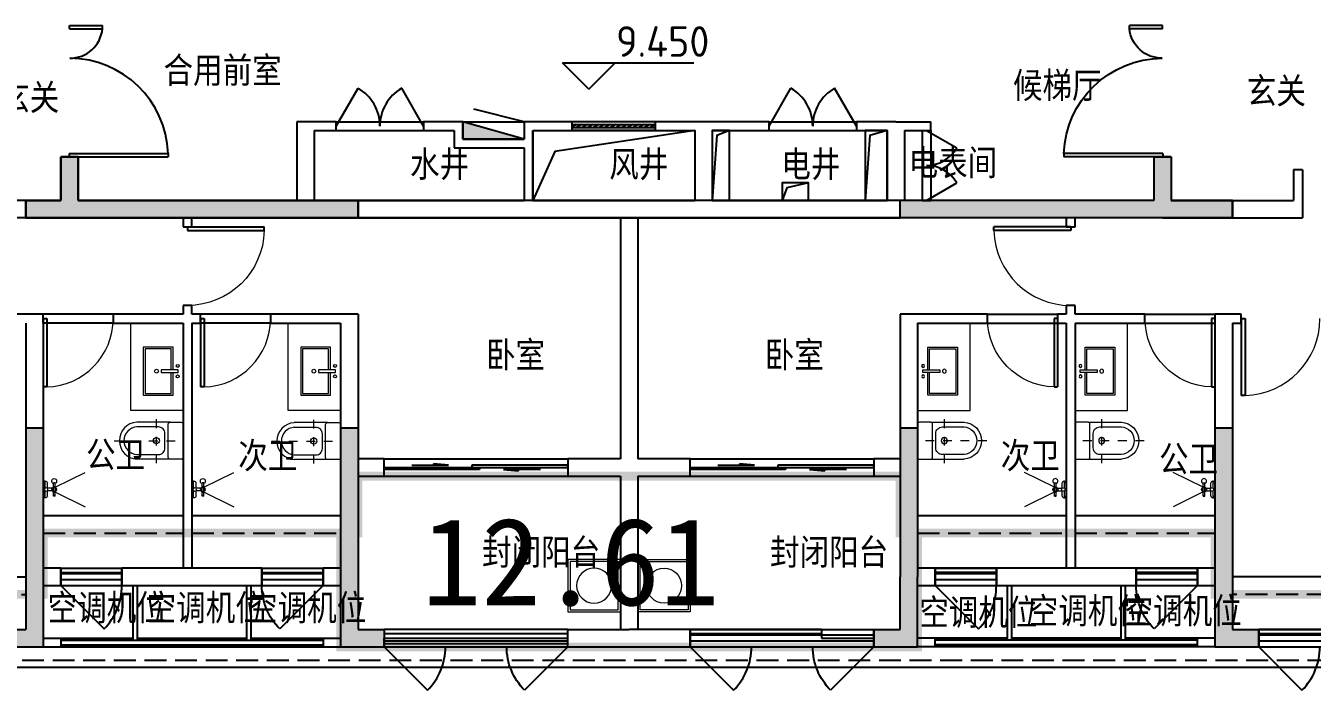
# Model space of a CAD drawing. Extents: x 512858 to 514372, y -232486 to -231710.
# Drawn here: x 513198.97 to 513213.68, y -232050.41 to -232042.82 of the extents above; entities that cross this region are included whole.
import ezdxf

# ---------------------------------------------------------------- set-up
doc = ezdxf.new("R2010")
doc.units = 0
doc.header["$LTSCALE"] = 1000
for name, pattern in [('__DASH', [0.35, 0.25, -0.1]), ('B1+B2户型(2#4F左单元报审版）$0$__DASH', [0.35, 0.25, -0.1]), ('B1+B2户型(2#4F左单元报审版）$0$DASH', [0.35, 0.25, -0.1]), ('DASH', [0.35, 0.25, -0.1])]:
    doc.linetypes.add(name, pattern=pattern)
doc.layers.get('0').update_dxf_attribs({"color": 252})
for name, color, linetype in [('0-铝板', 253, 'Continuous'), ('1#HXT-4F$0$A-DOOR', 253, 'Continuous'), ('1#HXT-4F$0$A-FIRE-DOOR', 253, 'Continuous'), ('1#HXT-4F$0$A-HOLE-E', 253, 'Continuous'), ('1#HXT-4F$0$A-PATT-COLU', 253, 'Continuous'), ('1#HXT-4F$0$A-STR-CONC-B', 253, 'Continuous'), ('1#HXT-4F$0$A-WALL-S', 253, 'Continuous'), ('1#HXT-4F$0$A-WINDOW', 253, 'Continuous'), ('1#HXT-4F$0$AA-DOOR_FIRE_TEXT', 253, 'Continuous'), ('6#-造型-1F（实施版）金属型材-METAL-S', 253, 'Continuous'), ('A-ANNO-100-DIM-E', 253, 'Continuous'), ('A-ANNO-100-TXT', 252, 'Continuous'), ('A-METAL-E', 253, 'Continuous'), ('A-WALL-S', 252, 'Continuous'), ('B1+B2户型(2#4F左单元报审版）$0$A-DOOR', 253, 'Continuous'), ('B1+B2户型(2#4F左单元报审版）$0$A-FIRE-DOOR', 253, 'Continuous'), ('B1+B2户型(2#4F左单元报审版）$0$A-METAL-E', 253, 'Continuous'), ('B1+B2户型(2#4F左单元报审版）$0$A-PART-S', 253, 'Continuous'), ('B1+B2户型(2#4F左单元报审版）$0$A-PATT-COLU', 253, 'Continuous'), ('B1+B2户型(2#4F左单元报审版）$0$A-STR-CONC-B', 253, 'Continuous'), ('B1+B2户型(2#4F左单元报审版）$0$A-STR-CONC-E', 253, 'Continuous'), ('B1+B2户型(2#4F左单元报审版）$0$A-STR-CONC-H', 253, 'Continuous'), ('B1+B2户型(2#4F左单元报审版）$0$A-WALL-S', 253, 'Continuous'), ('B1+B2户型(2#4F左单元报审版）$0$A-WINDOW', 253, 'Continuous'), ('PUB_TEXT', 252, 'Continuous')]:
    doc.layers.add(name, color=color, linetype=linetype)
for name, color, linetype, lineweight in [('B1+B2户型(2#4F左单元报审版）$0$AE-FURN-MOVE', 253, 'Continuous', 20), ('面积-计容-住宅-0.5', 1, 'Continuous', 0), ('面积-计容-住宅-1', 1, 'Continuous', 0)]:
    doc.layers.add(name, color=color, linetype=linetype, lineweight=lineweight)
doc.styles.add('dw', font='simhei.ttf')
doc.styles.add('TYDG_02', font='TSSDENG.shx', dxfattribs={"width": 0.8, "bigfont": 'hztxt.shx'})

# ---------------------------------------------------------------- blocks, each defined once
blk = doc.blocks.new('1新301#HXT-4F$0$$TWTSYS$00000508')
for p, q in [((-0.5, 0.5), (0.324, 1.224)), ((-0.5, 0.5), (-0.5, -0.5)), ((-0.5, -0.5), (0.5, 0.5)), ((0.5, 0.5), (-0.5, 0.5)), ((0.5, -0.5), (0.5, 0.5)), ((-0.5, -0.5), (0.5, -0.5))]:
    blk.add_line(p, q)
blk.add_solid([(0.5, -0.5), (0.5, 0.5), (-0.5, -0.5)])
blk = doc.blocks.new('1新291#HXT-4F$0$$DorLib2D$00000231')
at = {"color": 0}
for p, q in [((-0.5, 0), (-0.25, 0.433)), ((0.5, 0), (0.25, 0.433))]:
    blk.add_line(p, q, dxfattribs=at)
for centre, start, end in [((-0.5, 0), 0, 60), ((0.5, 0), 120, 180)]:
    blk.add_arc(centre, 0.5, start, end, dxfattribs=at)
blk = doc.blocks.new('1新311#HXT-4F$0$$WINLIB2D$00000039')
at = {"color": 0}
for points in [[(-0.5, 0.5), (-0.5, -0.5)], [(0.5, 0.5), (-0.5, 0.5)], [(0.5, -0.5), (0.5, 0.5)], [(-0.5, 0.167), (0.5, 0.167)], [(-0.384, -0.167), (-0.448, 0.167)], [(-0.316, -0.167), (-0.38, 0.167)], [(-0.248, -0.167), (-0.312, 0.167)], [(-0.18, -0.167), (-0.244, 0.167)], [(-0.112, -0.167), (-0.176, 0.167)], [(-0.044, -0.167), (-0.108, 0.167)], [(0.024, -0.167), (-0.04, 0.167)], [(0.092, -0.167), (0.028, 0.167)], [(0.16, -0.167), (0.096, 0.167)], [(0.228, -0.167), (0.164, 0.167)], [(0.296, -0.167), (0.232, 0.167)], [(0.364, -0.167), (0.3, 0.167)], [(0.432, -0.167), (0.368, 0.167)], [(0.5, -0.167), (0.436, 0.167)], [(-0.452, -0.167), (-0.5, 0.084)], [(-0.5, -0.167), (0.5, -0.167)], [(0.5, -0.5), (-0.5, -0.5)]]:
    blk.add_lwpolyline(points, dxfattribs=at)
blk = doc.blocks.new('1新281#HXT-4F$0$$DorLib2D$00000225')
at = {"color": 0}
for p, q in [((0.475, -0.0014), (0.475, 0.7521)), ((0.475, 0.7521), (0.5, 0.7521)), ((0.5, -0.0014), (0.5, 0.7521)), ((-0.5, 0), (-0.5, 0.252)), ((-0.475, 0.252), (-0.5, 0.252)), ((-0.475, 0), (-0.475, 0.252)), ((-0.475, 0), (-0.5, 0)), ((0.475, -0.0014), (0.5, -0.0014))]:
    blk.add_line(p, q, dxfattribs=at)
for centre, radius, start, end in [((0.5046, -0.0019), 0.7546, 92.24927, 179.72377), ((-0.5008, 0.0026), 0.2508, 359.78987, 84.09744)]:
    blk.add_arc(centre, radius, start, end, dxfattribs=at)
blk = doc.blocks.new('1新251#HXT-4F')
at = {"layer": '1#HXT-4F$0$A-PATT-COLU'}
for points in [[(-152757, -1003871), (-152757, -1004371), (-152657, -1004438), (-152557, -1004371), (-152557, -1003871)], [(-140257, -1003871), (-140257, -1004371), (-140157, -1004438), (-140057, -1004371), (-140057, -1003871)], [(-153157, -1004571), (-152657, -1004571), (-152657, -1004438), (-152757, -1004371), (-153157, -1004371)], [(-152657, -1004438), (-152657, -1004571), (-149957, -1004571), (-149957, -1004371), (-152557, -1004371)], [(-149957, -1004371), (-149957, -1004571), (-149357, -1004571), (-149357, -1004371)], [(-142807, -1004571), (-142807, -1004371), (-143157, -1004371), (-143157, -1004571)], [(-140157, -1004438), (-140257, -1004371), (-142807, -1004371), (-142807, -1004571), (-140157, -1004571)], [(-139357, -1004371), (-140057, -1004371), (-140157, -1004438), (-140157, -1004571), (-139357, -1004571)]]:
    blk.add_hatch(color=256, dxfattribs=at).paths.add_polyline_path(points)
at = {"layer": '1#HXT-4F$0$A-DOOR'}
for p, q in [((-149607, -1003471, 0), (-148607, -1003471, 0)), ((-149607, -1003571, 0), (-148607, -1003571, 0)), ((-144657, -1003471), (-143657, -1003471)), ((-144657, -1003571), (-143657, -1003571)), ((-142907, -1003571), (-142907, -1004371)), ((-142807, -1003571), (-142807, -1004371))]:
    blk.add_line(p, q, dxfattribs=at)
at = {"layer": '1#HXT-4F$0$A-HOLE-E'}
for points in [[(-147357, -1003571), (-145507, -1003571), (-145507, -1004371), (-147357, -1004371)], [(-145307, -1004371), (-145107, -1004371), (-145107, -1003571), (-145307, -1003571)], [(-143557, -1004371), (-143307, -1004371), (-143307, -1003571), (-143557, -1003571)], [(-144507, -1004371), (-144207, -1004371), (-144207, -1004171), (-144507, -1004171)]]:
    blk.add_lwpolyline(points, close=True, dxfattribs=at)
for points in [[(-145507, -1003571), (-147107, -1003812), (-147357, -1004371)], [(-145107, -1003571), (-145252, -1003628), (-145307, -1004371)], [(-143307, -1003571), (-143502, -1003628), (-143557, -1004371)], [(-144207, -1004171), (-144453, -1004228), (-144507, -1004371)]]:
    blk.add_lwpolyline(points, dxfattribs=at)
at = {"layer": '1#HXT-4F$0$A-STR-CONC-B'}
for p, q in [((-152757, -1003871), (-152757, -1004371)), ((-152557, -1003871), (-152757, -1003871)), ((-152557, -1003871), (-152557, -1004371)), ((-140257, -1003871), (-140257, -1004371)), ((-140057, -1003871), (-140257, -1003871)), ((-140057, -1003871), (-140057, -1004371)), ((-153157, -1004371), (-152757, -1004371)), ((-153157, -1004371), (-153157, -1004571)), ((-152557, -1004371), (-149957, -1004371)), ((-149957, -1004371), (-149357, -1004371)), ((-149357, -1004371), (-149357, -1004571)), ((-142807, -1004371), (-143157, -1004371)), ((-143157, -1004571), (-143157, -1004371)), ((-140257, -1004371), (-142807, -1004371)), ((-139357, -1004371), (-140057, -1004371)), ((-139357, -1004571), (-139357, -1004371)), ((-153157, -1004571), (-152657, -1004571)), ((-152657, -1004571), (-149957, -1004571)), ((-149957, -1004571), (-149357, -1004571)), ((-142807, -1004571), (-143157, -1004571)), ((-140157, -1004571), (-142807, -1004571)), ((-139357, -1004571), (-140157, -1004571))]:
    blk.add_line(p, q, dxfattribs=at)
at = {"layer": '1#HXT-4F$0$A-WALL-S'}
for p, q in [((-150057, -1003471), (-150057, -1004371)), ((-149607, -1003471), (-150057, -1003471)), ((-149857, -1003571), (-149857, -1004371)), ((-149857, -1003571), (-149607, -1003571)), ((-149607, -1003571), (-149607, -1003471)), ((-148157, -1003471), (-148607, -1003471)), ((-148607, -1003471), (-148607, -1003571)), ((-148607, -1003571), (-148257, -1003571)), ((-148257, -1003571), (-148257, -1003771)), ((-148157, -1003471), (-148157, -1003671)), ((-147457, -1003471), (-147457, -1003671)), ((-146907, -1003471), (-147457, -1003471)), ((-147357, -1003571), (-147357, -1003771)), ((-147357, -1003571), (-146907, -1003571)), ((-146907, -1003571), (-146907, -1003471)), ((-145407, -1003471), (-145957, -1003471)), ((-145957, -1003471), (-145957, -1003571)), ((-145957, -1003571), (-145507, -1003571)), ((-145507, -1003571), (-145507, -1004371)), ((-144657, -1003471), (-145407, -1003471)), ((-145307, -1003571), (-145307, -1004371)), ((-145307, -1003571), (-144657, -1003571)), ((-144657, -1003571), (-144657, -1003471)), ((-143207, -1003471), (-143657, -1003471)), ((-143657, -1003471), (-143657, -1003571)), ((-143657, -1003571), (-143307, -1003571)), ((-143307, -1003571), (-143307, -1004371)), ((-143207, -1003471), (-142807, -1003471)), ((-143107, -1003571), (-143107, -1004371)), ((-143107, -1003571), (-142907, -1003571)), ((-142907, -1003571), (-142807, -1003571)), ((-142807, -1003571), (-142807, -1003471)), ((-148157, -1003671), (-147457, -1003671)), ((-152557, -1003871), (-152757, -1003871)), ((-148257, -1003771), (-147457, -1003771)), ((-147457, -1003771), (-147457, -1004371)), ((-147357, -1003771), (-147357, -1004371)), ((-140057, -1003871), (-140257, -1003871)), ((-149357, -1004371), (-147457, -1004371)), ((-147357, -1004371), (-145507, -1004371)), ((-145307, -1004371), (-143307, -1004371)), ((-143107, -1004371), (-143157, -1004371)), ((-142907, -1004371), (-142807, -1004371)), ((-149357, -1004571), (-147357, -1004571)), ((-147357, -1004571), (-145407, -1004571)), ((-145407, -1004571), (-143207, -1004571)), ((-143207, -1004571), (-143157, -1004571))]:
    blk.add_line(p, q, dxfattribs=at)
at = {"layer": '1#HXT-4F$0$A-DOOR', "xscale": 1000, "yscale": 1000, "zscale": 100}
blk.add_blockref('1新291#HXT-4F$0$$DorLib2D$00000231', (-149107, -1003521), dxfattribs=at)
at = {"layer": '1#HXT-4F$0$A-DOOR', "zscale": 100}
for p, xscale, yscale, rotation in [((-144157, -1003521), 1000, 1000, 359.9999999997817), ((-142857, -1003971), 800, 800, 269.9999999999853)]:
    blk.add_blockref('1新291#HXT-4F$0$$DorLib2D$00000231', p, dxfattribs=dict(at, xscale=xscale, yscale=yscale, rotation=rotation))
at = {"layer": '1#HXT-4F$0$A-FIRE-DOOR', "xscale": -1500, "zscale": 200}
for p, yscale, rotation in [((-152657, -1003121), -1500, 90), ((-140157, -1003121), 1500, 90.00007304754749)]:
    blk.add_blockref('1新281#HXT-4F$0$$DorLib2D$00000225', p, dxfattribs=dict(at, yscale=yscale, rotation=rotation))
at = {"layer": '1#HXT-4F$0$A-WINDOW', "xscale": 950, "yscale": -100, "zscale": 100, "rotation": 359.9999999997743}
blk.add_blockref('1新311#HXT-4F$0$$WINLIB2D$00000039', (-146432, -1003521), dxfattribs=at)
at = {"layer": '1#HXT-4F$0$AA-DOOR_FIRE_TEXT', "xscale": -700.0000000000001, "yscale": 200.0000000000001, "zscale": 700.0000000000001}
blk.add_blockref('1新301#HXT-4F$0$$TWTSYS$00000508', (-147807, -1003571), dxfattribs=at)
blk = doc.blocks.new('1新175wz')
at = {"layer": 'A-ANNO-100-TXT', "style": 'TYDG_02'}
for s, p in [('合用前室', (-151581, -1326463)), ('玄关', (-153449, -1326773)), ('候梯厅', (-141867, -1326636)), ('玄关', (-139192, -1326698)), ('水井', (-148762, -1327536)), ('风井', (-146484, -1327536)), ('电井', (-144516, -1327536)), ('电表间', (-143060, -1327519, 0)), ('卧室', (-147893, -1329714)), ('卧室', (-144705, -1329714)), ('公卫', (-152467, -1330854, -1)), ('次卫', (-150727, -1330865, 0)), ('次卫', (-142006, -1330865, 0)), ('公卫', (-140196, -1330903, -1)), ('封闭阳台', (-147938, -1331968, 0)), ('封闭阳台', (-144645, -1331968, 0)), ('空调机位', (-152906, -1332603)), ('空调机位', (-151774, -1332603)), ('空调机位', (-150614, -1332603)), ('空调机位', (-142938, -1332655)), ('空调机位', (-141686, -1332638)), ('空调机位', (-140601, -1332638))]:
    blk.add_text(s, height=337.6, dxfattribs=at).set_placement(p)
blk = doc.blocks.new('1新179背衬墙4F')
at = {"layer": 'A-METAL-E', "elevation": 0}
for points in [[(8700, -7600), (9400, -7600)], [(8700, -7650), (9400, -7650)], [(11000, -7600), (11700, -7600)], [(11000, -7650), (11700, -7650)], [(19400, -7600), (18700, -7600)], [(19400, -7650), (18700, -7650)], [(21700, -7600), (21000, -7600)], [(21700, -7650), (21000, -7650)], [(14500, -8300), (12400, -8300)], [(14500, -8350), (12400, -8350)], [(23600, -8300), (22400, -8300)], [(23600, -8350), (22400, -8350)]]:
    blk.add_lwpolyline(points, dxfattribs=at)
at = {"layer": 'A-METAL-E'}
for points in [[(17400, -8300), (15900, -8300)], [(17400, -8350), (15900, -8350)]]:
    blk.add_lwpolyline(points, dxfattribs=at)
at = {"layer": 'A-WALL-S'}
for p, q in [((17400, -8300), (18000, -8300)), ((17400, -8300), (17400, -8400)), ((18000, -8300), (18000, -8400)), ((17400, -8400), (18000, -8400))]:
    blk.add_line(p, q, dxfattribs=at)
blk = doc.blocks.new('1新154B1+B2户型(2#4F左单元报审版）$0$FDFSDFSD')
at = {"layer": 'B1+B2户型(2#4F左单元报审版）$0$AE-FURN-MOVE'}
for points in [[(-600, 600), (0, 600), (0, 0), (-600, 0)], [(-575, 575), (-25, 575), (-25, 25), (-575, 25)]]:
    blk.add_lwpolyline(points, close=True, dxfattribs=at)
blk.add_circle((-300, 300), 200, dxfattribs=at)
blk = doc.blocks.new('1新149B1+B2户型(2#4F左单元报审版）$0$69865866586652f-nezb')
at = {"color": 250, "linetype": 'B1+B2户型(2#4F左单元报审版）$0$DASH', "ltscale": 0.2}
for p, q in [((296757, 367901), (296757, 367111)), ((296501, 367416), (297013, 367416))]:
    blk.add_line(p, q, dxfattribs=at)
for p, q in [((296546, 367259), (296546, 367641)), ((296968, 367259), (296968, 367641))]:
    blk.add_line(p, q)
at = {"color": 250}
blk.add_lwpolyline([(296599, 367641), (296599, 367393, 0.414214), (296674, 367318), (296839, 367318, 0.414214), (296914, 367393), (296914, 367641)], format="xyb", dxfattribs=at)
blk.add_lwpolyline([(296546, 367259, -0.414214), (296567, 367281), (296947, 367281, -0.414214), (296968, 367259), (296968, 367132, -0.414214), (296947, 367111), (296567, 367111, -0.414214), (296546, 367132)], format="xyb", close=True)
blk.add_circle((296757, 367416), 35.2, dxfattribs=at)
blk.add_arc((296757, 367629), 211, 3.0492, 176.9508)
blk.add_arc((296757, 367629), 158, 3.0492, 176.9508, dxfattribs=at)
blk = doc.blocks.new('1新148B1+B2户型(2#4F左单元报审版）$0$235345')
at = {"layer": 'B1+B2户型(2#4F左单元报审版）$0$AE-FURN-MOVE', "extrusion": (0.001411, -2.82684e-05, 0.999999)}
for points in [[(20, 289), (20, 550), (-320, 550), (-320, 0), (20, 0), (20, 261)], [(0, 289), (0, 530), (-300, 530), (-300, 20), (0, 20), (0, 261)]]:
    blk.add_lwpolyline(points, dxfattribs=at)
at = {"layer": 'B1+B2户型(2#4F左单元报审版）$0$AE-FURN-MOVE', "extrusion": (0.001411, -2.82684e-05, 0.999999), "elevation": -1}
blk.add_lwpolyline([(-116, 261), (78, 261), (78, 289), (-116, 289)], close=True, dxfattribs=at)
at = {"layer": 'B1+B2户型(2#4F左单元报审版）$0$AE-FURN-MOVE'}
for centre, radius in [((-169, 275), 21.4), ((74, 335), 17.1), ((73, 215), 17.1)]:
    blk.add_circle(centre, radius, dxfattribs=at)
blk = doc.blocks.new('1新152B1+B2户型(2#4F左单元报审版）$0$6986586658ff3d')
at = {"layer": 'B1+B2户型(2#4F左单元报审版）$0$AE-FURN-MOVE'}
for p, q in [((-101, 77), (-82, 77)), ((-101, -77), (-101, 77)), ((-82, -77), (-82, 77)), ((-66, 14), (-13, 14)), ((-14, 13), (-14, 77)), ((13, 14), (14, 14)), ((14, 96), (34, 96)), ((14, 13), (14, 96)), ((14, 77), (34, 77)), ((-101, -67), (-82, -67)), ((-101, -77), (-82, -77)), ((-66, -14), (-13, -14)), ((-14, -77), (-14, -13)), ((13, -14), (14, -14)), ((14, -96), (14, -13)), ((14, -77), (34, -77)), ((14, -96), (34, -96))]:
    blk.add_line(p, q, dxfattribs=at)
for points in [[(-101, 27), (-445, 194)], [(-99, -28), (-445, -197)]]:
    blk.add_lwpolyline(points, dxfattribs=at)
for centre, radius in [((-91, 0), 28.8), ((-91, 0), 24), ((0, 0), 19.2)]:
    blk.add_circle(centre, radius, dxfattribs=at)
for centre, radius, start, end in [((-91, 96), 28.8, 289.4712, 250.5288), ((10, 72), 24.4, 78.4801, 168.9001), ((10, -72), 24.4, 191.0999, 281.5199)]:
    blk.add_arc(centre, radius, start, end, dxfattribs=at)
blk = doc.blocks.new('1新144B1+B2户型(2#4F左单元报审版）$0$$DorLib2D$00000114')
at = {"color": 0}
blk.add_line((0.5, 0), (-0.207, 0.707), dxfattribs=at)
blk.add_arc((0.5, 0), 1, 135, 180, dxfattribs=at)
blk = doc.blocks.new('1新143B1+B2户型(2#4F左单元报审版）$0$$DorLib2D$00000001')
for p, q in [((0.45, 0.975), (0.5, 0.975)), ((0.45, 0), (0.45, 0.975)), ((0.5, 0), (0.5, 0.975)), ((0.5, 0), (0.45, 0))]:
    blk.add_line(p, q)
at = {"lineweight": 13}
blk.add_arc((0.475, 0), 0.975, 91.4693, 180, dxfattribs=at)
blk = doc.blocks.new('1新147B1+B2户型(2#4F左单元报审版）$0$$WINLIB2D$00000001')
at = {"color": 0}
for points in [[(-0.5, 0.5), (-0.5, -0.5)], [(-0.5, 0.5), (0.5, 0.5)], [(0.5, -0.5), (0.5, 0.5)], [(0.5, 0.1667), (-0.5, 0.1667)], [(0.5, -0.1667), (-0.5, -0.1667)], [(-0.5, -0.5), (0.5, -0.5)]]:
    blk.add_lwpolyline(points, dxfattribs=at)
blk = doc.blocks.new('1新146B1+B2户型(2#4F左单元报审版）$0$$DorLib2D$00000225')
at = {"color": 0}
for p, q in [((0.475, -0.0014), (0.475, 0.7521)), ((0.475, 0.7521), (0.5, 0.7521)), ((0.5, -0.0014), (0.5, 0.7521)), ((-0.5, 0), (-0.5, 0.252)), ((-0.475, 0.252), (-0.5, 0.252)), ((-0.475, 0), (-0.475, 0.252)), ((-0.475, 0), (-0.5, 0)), ((0.475, -0.0014), (0.5, -0.0014))]:
    blk.add_line(p, q, dxfattribs=at)
for centre, radius, start, end in [((0.5046, -0.0019), 0.7546, 92.24927, 179.72377), ((-0.5008, 0.0026), 0.2508, 359.78987, 84.09744)]:
    blk.add_arc(centre, radius, start, end, dxfattribs=at)
blk = doc.blocks.new('1新145B1+B2户型(2#4F左单元报审版）$0$$DorLib2D$00000131')
at = {"color": 0, "linetype": 'Continuous'}
for p, q in [((0.15, 0.125), (0.2319, 0.1973)), ((0.2319, 0.1973), (0.2319, 0.125)), ((-0.5, 0.125), (-0.5, 0)), ((0.0192, 0.125), (-0.5, 0.125)), ((0.0192, 0), (0.0192, 0.125)), ((0.35, 0.125), (0.15, 0.125)), ((-0.5, 0), (0.0192, 0)), ((-0.024, 0), (0.5, 0)), ((-0.024, -0.125), (-0.024, 0)), ((0.5, 0), (0.5, -0.125)), ((-0.35, -0.125), (-0.15, -0.125)), ((-0.2319, -0.1973), (-0.2319, -0.125)), ((-0.15, -0.125), (-0.2319, -0.1973)), ((0.5, -0.125), (-0.024, -0.125))]:
    blk.add_line(p, q, dxfattribs=at)
blk = doc.blocks.new('1新141B1+B2户型(2#4F左单元报审版）')
at = {"layer": 'B1+B2户型(2#4F左单元报审版）$0$A-PATT-COLU'}
for points in [[(-152657, -1004438), (-152557, -1004371), (-152557, -1003871), (-152757, -1003871), (-152757, -1004371)], [(-140257, -1003871), (-140257, -1004371), (-140157, -1004438), (-140057, -1004371), (-140057, -1003871)], [(-152657, -1004438), (-152757, -1004371), (-153157, -1004371), (-153157, -1004571), (-152657, -1004571)], [(-151257, -1004571), (-151257, -1004371), (-152557, -1004371), (-152657, -1004438), (-152657, -1004571)], [(-149357, -1004371), (-151257, -1004371), (-151257, -1004571), (-149357, -1004571)], [(-141257, -1004571), (-141257, -1004371), (-143157, -1004371), (-143157, -1004571)], [(-140157, -1004438), (-140257, -1004371), (-141257, -1004371), (-141257, -1004571), (-140157, -1004571)], [(-140157, -1004438), (-140157, -1004571), (-139357, -1004571), (-139357, -1004371), (-140057, -1004371)], [(-153157, -1006971), (-153157, -1008671), (-152957, -1008671), (-152957, -1006971)], [(-149557, -1006971), (-149557, -1007421), (-149357, -1007421), (-149357, -1006971)], [(-143157, -1006971), (-143157, -1007421), (-142957, -1007421), (-142957, -1006971)], [(-139557, -1006971), (-139557, -1008671), (-139357, -1008671), (-139357, -1006971)], [(-149357, -1007421), (-149557, -1007421), (-149557, -1008671), (-149357, -1008671)], [(-142957, -1007421), (-143157, -1007421), (-143157, -1008671), (-142957, -1008671)], [(-152957, -1008671), (-153157, -1008671), (-153157, -1009271), (-152957, -1009471)], [(-149357, -1008671), (-149557, -1008671), (-149557, -1009471), (-149357, -1009271)], [(-143157, -1009271), (-142957, -1009471), (-142957, -1008671), (-143157, -1008671)], [(-139357, -1008671), (-139557, -1008671), (-139557, -1009471), (-139357, -1009271)], [(-153457, -1009471), (-152957, -1009471), (-153157, -1009271), (-153457, -1009271)], [(-149357, -1009271), (-149557, -1009471), (-149057, -1009471), (-149057, -1009271)], [(-143457, -1009471), (-142957, -1009471), (-143157, -1009271), (-143457, -1009271)], [(-139357, -1009271), (-139557, -1009471), (-139057, -1009471), (-139057, -1009271)]]:
    blk.add_hatch(color=256, dxfattribs=at).paths.add_polyline_path(points)
at = {"layer": 'B1+B2户型(2#4F左单元报审版）$0$A-DOOR'}
for p, q in [((-152157, -1005671), (-152957, -1005671)), ((-152157, -1005771), (-152957, -1005771)), ((-150357, -1005671), (-151157, -1005671)), ((-150357, -1005771), (-151157, -1005771)), ((-142157, -1005671, 1), (-141357, -1005671, 1)), ((-142157, -1005771, 1), (-141357, -1005771, 1)), ((-140357, -1005671, 1), (-139557, -1005671, 1)), ((-140357, -1005771, 1), (-139557, -1005771, 1)), ((-149057, -1007321), (-146957, -1007321)), ((-145557, -1007321), (-143457, -1007321)), ((-149057, -1007521), (-146957, -1007521)), ((-145557, -1007521), (-143457, -1007521))]:
    blk.add_line(p, q, dxfattribs=at)
at = {"layer": 'B1+B2户型(2#4F左单元报审版）$0$A-METAL-E'}
for points in [[(-151932, -1008771), (-151932, -1009396)], [(-151882, -1008771), (-151882, -1009396)], [(-150632, -1008771), (-150632, -1009396)], [(-150582, -1008771), (-150582, -1009396)], [(-141932, -1008771), (-141932, -1009396)], [(-141882, -1008771), (-141882, -1009396)], [(-140632, -1008771), (-140632, -1009396)], [(-140582, -1008771), (-140582, -1009396)], [(-152757, -1009396), (-149757, -1009396)], [(-152757, -1009446), (-149757, -1009446)], [(-139757, -1009396), (-142757, -1009396)], [(-139757, -1009446), (-142757, -1009446)]]:
    blk.add_lwpolyline(points, dxfattribs=at)
at = {"layer": 'B1+B2户型(2#4F左单元报审版）$0$A-PART-S'}
for p, q in [((-152757, -1008571), (-152957, -1008571)), ((-152757, -1008771), (-152757, -1008571)), ((-151257, -1008571), (-152057, -1008571)), ((-152057, -1008571), (-152057, -1008771)), ((-150457, -1008571), (-151257, -1008571)), ((-150457, -1008771), (-150457, -1008571)), ((-149557, -1008571), (-149757, -1008571)), ((-149757, -1008571), (-149757, -1008771)), ((-142757, -1008571), (-142957, -1008571)), ((-142757, -1008771), (-142757, -1008571)), ((-141257, -1008571), (-142057, -1008571)), ((-142057, -1008571), (-142057, -1008771)), ((-140457, -1008571), (-141257, -1008571)), ((-140457, -1008771), (-140457, -1008571)), ((-139557, -1008571), (-139757, -1008571)), ((-139757, -1008571), (-139757, -1008771)), ((-152957, -1008771), (-152757, -1008771)), ((-152057, -1008771), (-151257, -1008771)), ((-151257, -1008771), (-150457, -1008771)), ((-149757, -1008771), (-149557, -1008771)), ((-142957, -1008771), (-142757, -1008771)), ((-142057, -1008771), (-141257, -1008771)), ((-141257, -1008771), (-140457, -1008771)), ((-139757, -1008771), (-139557, -1008771)), ((-146957, -1009371), (-146957, -1009271)), ((-146957, -1009271), (-146257, -1009271)), ((-145557, -1009271), (-146257, -1009271)), ((-145557, -1009471), (-145557, -1009271)), ((-143457, -1009471), (-143457, -1009271)), ((-139057, -1009471), (-139057, -1009271)), ((-152957, -1009371), (-152757, -1009371)), ((-152957, -1009471), (-152757, -1009471)), ((-152757, -1009371), (-152757, -1009471)), ((-149757, -1009371), (-149557, -1009371)), ((-149757, -1009371), (-149757, -1009471)), ((-149757, -1009471), (-149557, -1009471)), ((-149057, -1009471), (-149057, -1009371)), ((-146957, -1009471), (-146957, -1009371)), ((-146957, -1009471), (-146257, -1009471)), ((-146257, -1009471), (-145557, -1009471)), ((-142757, -1009371), (-142957, -1009371)), ((-142757, -1009471), (-142957, -1009471)), ((-142757, -1009471), (-142757, -1009371)), ((-139557, -1009371), (-139757, -1009371)), ((-139757, -1009471), (-139757, -1009371)), ((-139557, -1009471), (-139757, -1009471))]:
    blk.add_line(p, q, dxfattribs=at)
at = {"layer": 'B1+B2户型(2#4F左单元报审版）$0$A-STR-CONC-B'}
for p, q in [((-152757, -1004371), (-152757, -1003871)), ((-152757, -1003871), (-152557, -1003871)), ((-152557, -1004371), (-152557, -1003871)), ((-140257, -1003871), (-140257, -1004371)), ((-140057, -1003871), (-140257, -1003871)), ((-140057, -1003871), (-140057, -1004371)), ((-152757, -1004371), (-153157, -1004371)), ((-153157, -1004571), (-153157, -1004371)), ((-151257, -1004371), (-152557, -1004371)), ((-149357, -1004371), (-151257, -1004371)), ((-149357, -1004571), (-149357, -1004371)), ((-141257, -1004371), (-143157, -1004371)), ((-143157, -1004571), (-143157, -1004371)), ((-140257, -1004371), (-141257, -1004371)), ((-140057, -1004371), (-139357, -1004371)), ((-139357, -1004371), (-139357, -1004571)), ((-152657, -1004571), (-153157, -1004571)), ((-151257, -1004571), (-152657, -1004571)), ((-149357, -1004571), (-151257, -1004571)), ((-141257, -1004571), (-143157, -1004571)), ((-140157, -1004571), (-141257, -1004571)), ((-140157, -1004571), (-139357, -1004571)), ((-153157, -1006971), (-153157, -1008671)), ((-152957, -1006971), (-153157, -1006971)), ((-152957, -1006971), (-152957, -1008671)), ((-149557, -1006971), (-149557, -1007421)), ((-149357, -1006971), (-149557, -1006971)), ((-149357, -1006971), (-149357, -1007421)), ((-143157, -1006971), (-143157, -1007421)), ((-142957, -1006971), (-143157, -1006971)), ((-142957, -1006971), (-142957, -1007421)), ((-139557, -1006971), (-139557, -1008671)), ((-139357, -1006971), (-139557, -1006971)), ((-139357, -1006971), (-139357, -1008671)), ((-149557, -1007421), (-149557, -1008671)), ((-149357, -1007421), (-149357, -1008671)), ((-143157, -1007421), (-143157, -1008671)), ((-142957, -1007421), (-142957, -1008671)), ((-153157, -1008671), (-153157, -1009271)), ((-152957, -1008671), (-152957, -1009471)), ((-149557, -1008671), (-149557, -1009471)), ((-149357, -1008671), (-149357, -1009271)), ((-143157, -1009271), (-143157, -1008671)), ((-142957, -1009471), (-142957, -1008671)), ((-139557, -1008671), (-139557, -1009471)), ((-139357, -1008671), (-139357, -1009271)), ((-153457, -1009271), (-153157, -1009271)), ((-149357, -1009271), (-149057, -1009271)), ((-149057, -1009271), (-149057, -1009471)), ((-143457, -1009271), (-143157, -1009271)), ((-143457, -1009271), (-143457, -1009471)), ((-139357, -1009271), (-139057, -1009271)), ((-139057, -1009271), (-139057, -1009471)), ((-153457, -1009471), (-152957, -1009471)), ((-149557, -1009471), (-149057, -1009471)), ((-143457, -1009471), (-142957, -1009471)), ((-139557, -1009471), (-139057, -1009471))]:
    blk.add_line(p, q, dxfattribs=at)
at = {"layer": 'B1+B2户型(2#4F左单元报审版）$0$A-STR-CONC-E'}
for points in [[(-152957, -1007971), (-151357, -1007971)], [(-151257, -1007971), (-149557, -1007971)], [(-142957, -1007971), (-141257, -1007971)], [(-141157, -1007971), (-139557, -1007971)], [(-155657, -1008671), (-153157, -1008671)], [(-136857, -1008671), (-139357, -1008671)], [(-152757, -1009371), (-151957, -1009371)], [(-152757, -1009471), (-149757, -1009471)], [(-151957, -1009371), (-151932, -1009371)], [(-151882, -1009371), (-150632, -1009371)], [(-150582, -1009371), (-150557, -1009371)], [(-150557, -1009371), (-150557, -1009371), (-149757, -1009371)], [(-141932, -1009371), (-142757, -1009371)], [(-139757, -1009471), (-142757, -1009471)], [(-140657, -1009371), (-141882, -1009371)], [(-140632, -1009371), (-140657, -1009371)], [(-139757, -1009371), (-140582, -1009371)]]:
    blk.add_lwpolyline(points, dxfattribs=at)
at = {"layer": 'B1+B2户型(2#4F左单元报审版）$0$A-STR-CONC-H', "linetype": 'B1+B2户型(2#4F左单元报审版）$0$DASH'}
for points in [[(-152957, -1008171), (-151357, -1008171)], [(-151257, -1008171), (-149557, -1008171)], [(-142957, -1008171), (-141257, -1008171)], [(-141157, -1008171), (-139557, -1008171)], [(-155657, -1008871), (-153157, -1008871)], [(-136857, -1008871), (-139357, -1008871)]]:
    blk.add_lwpolyline(points, dxfattribs=at)
at = {"layer": 'B1+B2户型(2#4F左单元报审版）$0$A-WALL-S'}
for p, q in [((-152557, -1003871), (-152757, -1003871)), ((-140257, -1003871), (-140057, -1003871)), ((-138657, -1004021), (-138657, -1004371)), ((-138557, -1004021), (-138657, -1004021)), ((-138557, -1004021), (-138557, -1004571)), ((-153157, -1004371), (-153857, -1004371)), ((-146257, -1004371), (-149357, -1004371)), ((-143157, -1004371), (-146257, -1004371)), ((-139357, -1004371), (-138657, -1004371)), ((-153157, -1004571), (-153957, -1004571)), ((-151357, -1004571), (-151357, -1004671)), ((-151257, -1004671), (-151257, -1004571)), ((-146257, -1004571), (-149357, -1004571)), ((-146357, -1004571), (-146357, -1007321)), ((-143157, -1004571), (-146257, -1004571)), ((-146157, -1004571), (-146157, -1007321)), ((-141257, -1004571), (-141257, -1004671)), ((-141157, -1004671), (-141157, -1004571)), ((-139357, -1004571), (-138557, -1004571)), ((-151357, -1004671), (-151257, -1004671)), ((-141257, -1004671), (-141157, -1004671)), ((-151257, -1005571), (-151357, -1005571)), ((-151357, -1005571), (-151357, -1005671)), ((-151257, -1005671), (-151257, -1005571)), ((-141157, -1005571), (-141257, -1005571)), ((-141257, -1005571), (-141257, -1005671)), ((-141157, -1005671), (-141157, -1005571)), ((-153057, -1005671), (-153257, -1005671)), ((-153157, -1005771), (-153157, -1006971)), ((-152957, -1005671), (-153057, -1005671)), ((-152957, -1005771), (-152957, -1005671)), ((-152957, -1005771), (-152957, -1006971)), ((-152957, -1005771), (-152957, -1005771)), ((-151357, -1005671), (-152157, -1005671)), ((-152157, -1005671), (-152157, -1005771)), ((-152157, -1005771), (-151357, -1005771)), ((-151357, -1005771), (-151357, -1008571)), ((-151157, -1005671), (-151257, -1005671)), ((-151257, -1005771), (-151257, -1008571)), ((-151257, -1005771), (-151157, -1005771)), ((-151157, -1005771), (-151157, -1005671)), ((-149357, -1005671), (-150357, -1005671)), ((-150357, -1005671), (-150357, -1005771)), ((-150357, -1005771), (-149557, -1005771)), ((-149557, -1005771), (-149557, -1006971)), ((-149357, -1005671), (-149357, -1006971)), ((-142157, -1005671), (-143157, -1005671)), ((-143157, -1005671), (-143157, -1006971)), ((-142957, -1005771), (-142157, -1005771)), ((-142957, -1005771), (-142957, -1006971)), ((-142157, -1005771), (-142157, -1005671)), ((-141257, -1005671), (-141357, -1005671)), ((-141357, -1005671), (-141357, -1005771)), ((-141357, -1005771), (-141257, -1005771)), ((-141257, -1005771), (-141257, -1008571)), ((-140357, -1005671), (-141157, -1005671)), ((-141157, -1005771), (-141157, -1008571)), ((-141157, -1005771), (-140357, -1005771)), ((-140357, -1005771), (-140357, -1005671)), ((-139457, -1005671), (-139557, -1005671)), ((-139557, -1005671), (-139557, -1005771)), ((-139557, -1005771), (-139557, -1006971)), ((-139257, -1005671), (-139457, -1005671)), ((-139357, -1005771), (-139357, -1006971)), ((-139357, -1005771), (-139257, -1005771)), ((-139257, -1005771), (-139257, -1005671)), ((-149057, -1007321), (-149357, -1007321)), ((-149057, -1007521), (-149057, -1007321)), ((-146357, -1007321), (-146957, -1007321)), ((-146957, -1007321), (-146957, -1007521)), ((-145557, -1007321), (-146157, -1007321)), ((-145557, -1007521), (-145557, -1007321)), ((-143157, -1007321), (-143457, -1007321)), ((-143457, -1007321), (-143457, -1007521)), ((-149357, -1007521), (-149057, -1007521)), ((-146957, -1007521), (-146357, -1007521)), ((-146357, -1007521), (-146357, -1009271)), ((-146157, -1007521), (-145557, -1007521)), ((-146157, -1007521), (-146157, -1009271)), ((-143457, -1007521), (-143157, -1007521))]:
    blk.add_line(p, q, dxfattribs=at)
at = {"layer": 'B1+B2户型(2#4F左单元报审版）$0$AE-FURN-MOVE'}
for points in [[(-151957, -1005771), (-151357, -1005771), (-151357, -1006771), (-151957, -1006771)], [(-150157, -1005771), (-149557, -1005771), (-149557, -1006771), (-150157, -1006771)], [(-142357, -1005771), (-142957, -1005771), (-142957, -1006771), (-142357, -1006771)], [(-140557, -1005771), (-141157, -1005771), (-141157, -1006771), (-140557, -1006771)]]:
    blk.add_lwpolyline(points, close=True, dxfattribs=at)
at = {"rotation": 0.0020718124973587}
for p in [(-151493, -1006596, 0), (-149693, -1006596, 0)]:
    blk.add_blockref('1新148B1+B2户型(2#4F左单元报审版）$0$235345', p, dxfattribs=at)
at = {"xscale": -1, "rotation": 359.9979281875026}
for p in [(-142821, -1006596, 0), (-141021, -1006596, 0)]:
    blk.add_blockref('1新148B1+B2户型(2#4F左单元报审版）$0$235345', p, dxfattribs=at)
at = {"layer": 'B1+B2户型(2#4F左单元报审版）$0$A-DOOR', "linetype": 'B1+B2户型(2#4F左单元报审版）$0$__DASH', "xscale": -900, "yscale": 900, "zscale": 100, "rotation": 270.0000452578169}
blk.add_blockref('1新143B1+B2户型(2#4F左单元报审版）$0$$DorLib2D$00000001', (-151307, -1005121), dxfattribs=at)
at = {"layer": 'B1+B2户型(2#4F左单元报审版）$0$A-DOOR', "zscale": 100}
for p, xscale, yscale, rotation in [((-141207, -1005121), -900, -900, 269.9999999997128), ((-152557, -1005721), 800, 800, 180), ((-150757, -1005721), 800, 800, 180)]:
    blk.add_blockref('1新143B1+B2户型(2#4F左单元报审版）$0$$DorLib2D$00000001', p, dxfattribs=dict(at, xscale=xscale, yscale=yscale, rotation=rotation))
at = {"layer": 'B1+B2户型(2#4F左单元报审版）$0$A-DOOR'}
for name, p, xscale, yscale, zscale in [('1新143B1+B2户型(2#4F左单元报审版）$0$$DorLib2D$00000001', (-141757, -1005721), 800, -800, 100), ('1新143B1+B2户型(2#4F左单元报审版）$0$$DorLib2D$00000001', (-139957, -1005721), 800, -800, 100), ('1新143B1+B2户型(2#4F左单元报审版）$0$$DorLib2D$00000001', (-138807, -1005721), -900, -900, 100), ('1新145B1+B2户型(2#4F左单元报审版）$0$$DorLib2D$00000131', (-148007, -1007421), 2100, -200, 200), ('1新145B1+B2户型(2#4F左单元报审版）$0$$DorLib2D$00000131', (-144507, -1007421), 2100, -200, 200)]:
    blk.add_blockref(name, p, dxfattribs=dict(at, xscale=xscale, yscale=yscale, zscale=zscale))
at = {"layer": 'B1+B2户型(2#4F左单元报审版）$0$A-FIRE-DOOR', "yscale": -1500, "zscale": 200}
for p, xscale, rotation in [((-152657, -1003121), -1500, 90), ((-140157, -1003121), 1500, 270.0000000002746)]:
    blk.add_blockref('1新146B1+B2户型(2#4F左单元报审版）$0$$DorLib2D$00000225', p, dxfattribs=dict(at, xscale=xscale, rotation=rotation))
at = {"layer": 'B1+B2户型(2#4F左单元报审版）$0$A-WINDOW'}
for p, xscale, yscale, zscale in [((-152407, -1008671), 700, 200, 200), ((-150107, -1008671), 700, 200, 200), ((-142407, -1008671), 700, 200, 200), ((-140107, -1008671), 700, 200, 200), ((-144507, -1009371), 2100, 200, 200), ((-138007, -1009371), 2100, 200, 200), ((-148007, -1009421), 2100, 100, 100)]:
    blk.add_blockref('1新147B1+B2户型(2#4F左单元报审版）$0$$WINLIB2D$00000001', p, dxfattribs=dict(at, xscale=xscale, yscale=yscale, zscale=zscale))
at = {"layer": 'B1+B2户型(2#4F左单元报审版）$0$A-WINDOW', "linetype": 'B1+B2户型(2#4F左单元报审版）$0$__DASH', "yscale": 700, "zscale": -700, "rotation": 180}
for p, xscale in [((-152407, -1008771), 700), ((-150107, -1008771), -700), ((-142407, -1008771), 700), ((-140107, -1008771), -700), ((-148707, -1009471), 700), ((-147307, -1009471), -700), ((-145207, -1009471), 700), ((-143807, -1009471), -700), ((-138707, -1009471), 700)]:
    blk.add_blockref('1新144B1+B2户型(2#4F左单元报审版）$0$$DorLib2D$00000114', p, dxfattribs=dict(at, xscale=xscale))
at = {"layer": 'B1+B2户型(2#4F左单元报审版）$0$AE-FURN-MOVE', "rotation": 90.00207625545772}
for p in [(215764, -1303859), (217564, -1303864)]:
    blk.add_blockref('1新149B1+B2户型(2#4F左单元报审版）$0$69865866586652f-nezb', p, dxfattribs=at)
at = {"layer": 'B1+B2户型(2#4F左单元报审版）$0$AE-FURN-MOVE', "xscale": -0.9999999999999925, "rotation": 269.9979237445423}
for p in [(-510078, -1303859), (-508278, -1303859)]:
    blk.add_blockref('1新149B1+B2户型(2#4F左单元报审版）$0$69865866586652f-nezb', p, dxfattribs=at)
at = {"layer": 'B1+B2户型(2#4F左单元报审版）$0$AE-FURN-MOVE', "extrusion": (2.82798e-05, -4.50757e-07, -1), "zscale": -1}
for p in [(152923, -1007673, -4), (151223, -1007673, -4)]:
    blk.add_blockref('1新152B1+B2户型(2#4F左单元报审版）$0$6986586658ff3d', p, dxfattribs=at)
at = {"layer": 'B1+B2户型(2#4F左单元报审版）$0$AE-FURN-MOVE', "extrusion": (2.82798e-05, 4.50757e-07, 1)}
for p in [(-141291, -1007673, -4), (-139591, -1007673, -4)]:
    blk.add_blockref('1新152B1+B2户型(2#4F左单元报审版）$0$6986586658ff3d', p, dxfattribs=at)
at = {"layer": 'B1+B2户型(2#4F左单元报审版）$0$AE-FURN-MOVE', "color": 1, "extrusion": (2.93874e-39, 5.60519e-45, -1), "zscale": -1, "rotation": 359.9997035940846}
blk.add_blockref('1新154B1+B2户型(2#4F左单元报审版）$0$FDFSDFSD', (146957, -1009071), dxfattribs=at)
at = {"layer": 'B1+B2户型(2#4F左单元报审版）$0$AE-FURN-MOVE', "color": 1, "extrusion": (-2.93874e-39, 5.60519e-45, -1), "xscale": -1, "zscale": -1, "rotation": 0.0002964059154809}
blk.add_blockref('1新154B1+B2户型(2#4F左单元报审版）$0$FDFSDFSD', (145557, -1009071), dxfattribs=at)
blk = doc.blocks.new('1新167frwegthwsffsf')
at = {"layer": '6#-造型-1F（实施版）金属型材-METAL-S', "color": 61, "linetype": '__DASH'}
blk.add_line((1754898, -407079), (1781290, -407079), dxfattribs=at)
at = {"layer": '6#-造型-1F（实施版）金属型材-METAL-S'}
blk.add_line((1754898, -407159), (1781290, -407159), dxfattribs=at)
blk = doc.blocks.new('1新82A$C564B3448')
at = {"layer": '0-铝板', "color": 2}
blk.add_blockref('1新167frwegthwsffsf', (-1818640, 406829, 0), dxfattribs=at)

msp = doc.modelspace()

# ---------------------------------------------------------------- linework, layer by layer
at = {"layer": 'A-ANNO-100-DIM-E'}
for p, q in [((513205.411, -232043.546), (513205.111, -232043.246)), ((513205.111, -232043.246), (513206.611, -232043.246)), ((513205.411, -232043.546), (513205.711, -232043.246))]:
    msp.add_line(p, q, dxfattribs=at)
at = {"layer": '面积-计容-住宅-0.5', "linetype": 'DASH', "ltscale": 0.003, "const_width": 0.1}
msp.add_lwpolyline([(513202.571, -232048.617), (513202.771, -232048.617), (513202.771, -232047.967), (513208.971, -232047.967), (513208.971, -232048.617), (513209.171, -232048.617), (513209.171, -232049.917), (513202.571, -232049.917)], close=True, dxfattribs=at)
at = {"layer": '面积-计容-住宅-1', "const_width": 0.1}
msp.add_lwpolyline([(513219.871, -232049.317), (513212.571, -232049.317), (513212.571, -232048.617), (513208.971, -232048.617), (513208.971, -232047.967), (513202.771, -232047.967), (513202.771, -232048.617), (513199.171, -232048.617), (513199.171, -232049.317), (513191.871, -232049.317)], dxfattribs=at)

# ---------------------------------------------------------------- block references
at = {"xscale": 0.001, "yscale": 0.001, "zscale": 0.001}
for name, p in [('1新141B1+B2户型(2#4F左单元报审版）', (513352.128, -231040.446)), ('1新82A$C564B3448', (513252.521, -232049.817)), ('1新179背衬墙4F', (513190.671, -232041.417)), ('1新175wz', (513352.128, -230717.046))]:
    msp.add_blockref(name, p, dxfattribs=at)
at = {"layer": 'A-METAL-E', "xscale": 0.001, "yscale": 0.001, "zscale": 0.001}
msp.add_blockref('1新251#HXT-4F', (513352.128, -231040.446), dxfattribs=at)

# ---------------------------------------------------------------- texts
at = {"layer": 'PUB_TEXT', "color": 253, "style": 'TYDG_02'}
msp.add_text('9.450', height=0.35, dxfattribs=at).set_placement((513205.722, -232043.176))
at = {"layer": '面积-计容-住宅-0.5', "linetype": 'DASH', "ltscale": 3, "style": 'dw'}
msp.add_text('12.61', height=1, dxfattribs=at).set_placement((513203.501, -232049.442))

doc.saveas('drawing.dxf')
